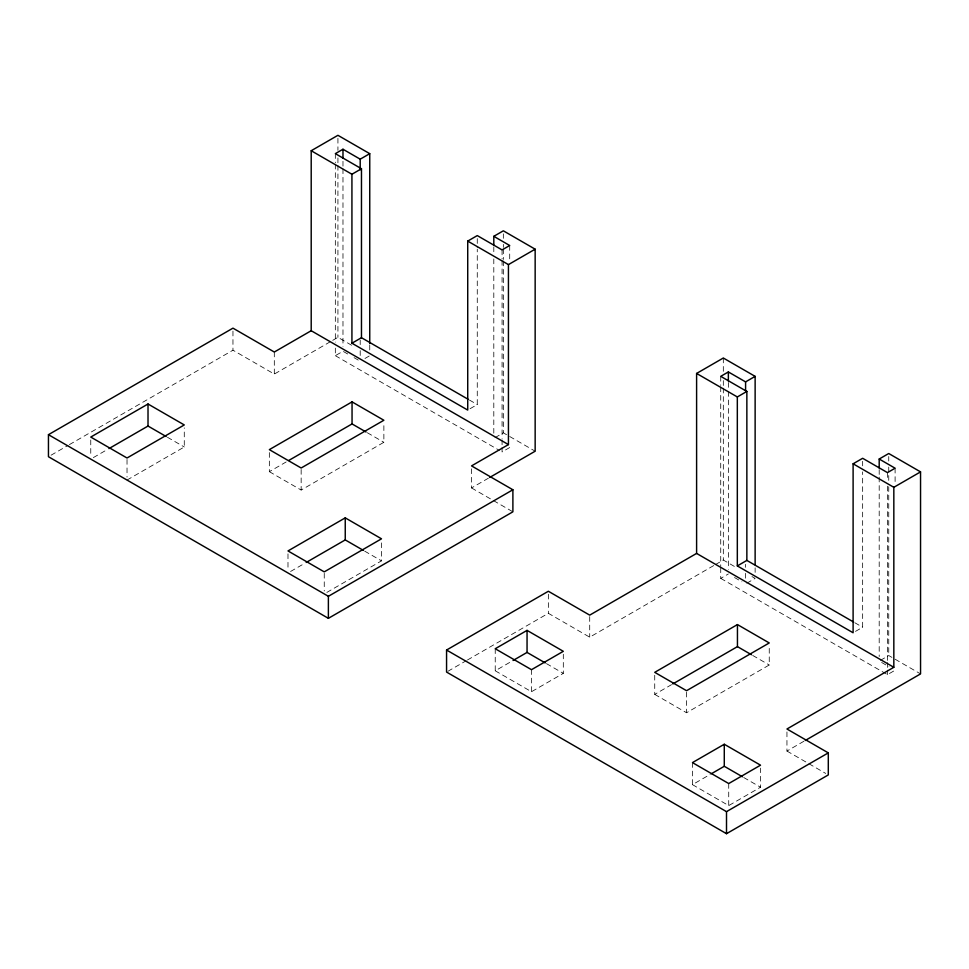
<?xml version="1.0" encoding="UTF-8"?>
<svg xmlns="http://www.w3.org/2000/svg" width="969" height="969" viewBox="0 0 969 969"><rect width="100%" height="100%" fill="white"/><g stroke="black" fill="none" stroke-linecap="round" stroke-linejoin="round"><path stroke-width="0.73" stroke-dasharray="4.84 3.63" d="M51.066 455.2L68.072 445.389M69.393 444.626L232.96 350.197L274.312 374.07L331.434 341.088M93.363 457.598L107.68 449.337M332.742 340.337L337.927 337.333L354.472 346.89M335.335 348.137L335.335 355.671L342.978 351.262L347.895 354.109M127.024 480.043L184.28 446.988L184.28 427.886M364.974 358.457L369.746 355.708M269.346 452.571L269.346 471.673L286.146 461.971M269.346 471.673L301.153 490.048L383.869 442.288L383.869 423.187M470.11 408.688L477.269 404.558L477.269 249.166M495.002 437.661L503.347 432.84L508.434 435.784M290.591 571.468L304.908 563.207M509.706 447.533L502.075 451.942L502.075 447.424M471.54 468.839L471.54 487.94L488.412 478.189M326.856 592.41L381.507 560.857L381.507 541.756M447.872 671.311L466.137 660.773M467.446 660.01L548.357 613.304L589.709 637.178L714.153 565.327M495.232 648.745L495.232 670.79L511.777 661.233M715.461 564.576L723.322 560.034L736.04 567.386M720.73 567.822L720.73 578.372L728.361 573.963M495.232 670.79L531.496 691.721L563.316 673.358L563.316 654.257M746.784 583.229L755.13 578.408L750.042 575.465M654.729 675.272L654.729 694.373L671.529 684.671M654.729 694.373L686.549 712.748L769.253 664.988L769.253 645.887M855.494 631.388L862.652 627.258L862.652 471.867M880.385 660.361L888.743 655.541L893.83 658.484M692.46 762.615L692.46 784.648L710.277 774.364M720.73 578.372L887.471 674.642L895.102 670.233M786.949 731.946L786.949 751.048L803.967 741.212M692.46 784.648L728.724 805.59L760.544 787.228L760.544 768.126M469.456 400.052L477.269 404.558M854.852 622.752L862.652 627.258M509.706 436.51L535.154 451.203M895.102 659.211L920.55 673.903M354.048 357.658L358.966 360.504M734.514 577.524L741.903 581.788M881.645 662.469L888.985 666.696M335.335 355.671L499.471 450.44M471.54 487.94L512.892 511.814M367.324 432.743L383.869 442.288M752.707 655.444L769.253 664.988M786.949 751.048L807.625 762.978M808.909 763.729L825.709 773.432M167.443 437.261L184.28 446.988M364.671 551.131L381.507 560.857M546.48 663.632L563.316 673.358M743.707 777.501L760.544 787.228M895.102 468.209L895.102 484.791M888.743 456.532L888.743 461.05M888.743 467.082L888.743 480.648M888.743 486.68L888.743 655.541M887.471 472.618L887.471 480.152M887.471 486.184L887.471 661.076M887.471 662.578L887.471 668.61M887.471 670.124L887.471 674.642M879.198 469.577L879.198 475.609M879.198 477.111L879.198 656.534M862.652 461.305L862.652 465.835M755.13 567.846L755.13 572.376M745.585 564.309L745.585 567.325M745.585 573.357L745.585 579.389M728.724 783.546L728.724 805.59M728.361 382.489L728.361 390.035M728.361 391.537L728.361 569.445M723.322 358.009L723.322 371.575M723.322 380.623L723.322 386.655M723.322 388.157L723.322 560.034M720.73 376.347L720.73 385.396M720.73 386.897L720.73 566.32M686.549 692.169L686.549 712.748M589.709 616.599L589.709 637.178M548.357 594.203L548.357 613.304M531.496 669.688L531.496 691.721M509.706 245.508L509.706 262.09M503.347 233.832L503.347 238.35M503.347 244.382L503.347 247.398M503.347 248.9L503.347 259.462M503.347 260.964L503.347 432.84M502.075 249.917L502.075 258.953M502.075 260.467L502.075 438.376M502.075 439.878L502.075 445.91M493.802 246.877L493.802 252.909M493.802 258.941L493.802 433.821M477.269 238.604L477.269 247.652M369.746 345.146L369.746 351.178M360.202 340.107L360.202 344.625M360.202 350.657L360.202 356.689M342.978 161.302L342.978 167.334M342.978 168.836L342.978 346.745M337.927 138.325L337.927 150.389M337.927 157.923L337.927 163.955M337.927 165.457L337.927 337.333M335.335 153.647L335.335 162.695M335.335 164.197L335.335 342.105M324.252 573.345L324.252 590.969M301.153 469.468L301.153 490.048M287.987 553.868L287.987 570.038M274.312 352.026L274.312 374.07M232.96 331.095L232.96 350.197M127.024 459.476L127.024 477.099M90.759 439.999L90.759 456.169"/><path stroke-width="1.45" d="M311.206 150.74L351.929 174.25L351.929 343.22L467.724 410.069L467.724 241.099L508.434 264.61L508.434 444.589L311.206 330.72L311.206 150.74L337.927 135.309L369.746 153.671L369.746 343.644M369.746 153.671L360.202 159.182L342.978 149.238L335.335 153.647L361.473 168.739L361.473 337.709L468.16 399.301M351.929 174.25L361.473 168.739M508.434 444.589L471.54 465.895L512.892 489.769L512.892 511.814L328.382 618.331L48.45 456.714L48.45 434.681L232.96 328.152L274.312 352.026L311.206 330.72M148.015 404L90.759 437.067L127.024 457.998L184.28 424.943L148.015 404L148.015 426.045L108.976 448.586M467.724 241.099L477.269 235.588L502.075 249.917L509.706 245.508L493.802 236.327L493.802 245.363M493.802 236.327L503.347 230.816L535.154 249.178L535.154 451.203L489.72 477.438M351.929 343.22L361.473 337.709M508.434 264.61L535.154 249.178M352.05 401.881L269.346 449.64L301.153 468.003L383.869 420.255L352.05 401.881L352.05 423.925L288.726 460.481M345.243 517.87L287.987 550.937L324.252 571.867L381.507 538.812L345.243 517.87L345.243 539.915L306.204 562.456M696.602 373.44L737.324 396.951L737.324 565.92L853.108 632.769L853.108 463.8L893.83 487.31L893.83 667.29L696.602 553.42L696.602 373.44L723.322 358.009L755.13 376.372L755.13 564.83M48.45 434.681L328.382 596.298L512.892 489.769M755.13 376.372L745.585 381.883L728.361 371.939L720.73 376.347L746.857 391.44L746.857 560.409L853.544 622.001M737.324 396.951L746.857 391.44M893.83 667.29L786.949 729.003L828.301 752.877L828.301 774.921L726.508 833.691L446.564 672.074L446.564 650.029L548.357 591.26L589.709 615.133L696.602 553.42M527.051 630.383L495.232 648.745L531.496 669.688L563.316 651.313L527.051 630.383L527.051 652.416L545.184 662.893M853.108 463.8L862.652 458.289L887.471 472.618L895.102 468.209L879.198 459.027L879.198 468.063M513.049 660.495L527.051 652.416M879.198 459.027L888.743 453.516L920.55 471.879L920.55 673.903L805.287 740.461M737.324 565.92L746.857 560.409M893.83 487.31L920.55 471.879M737.445 624.581L654.729 672.341L686.549 690.703L769.253 642.956L737.445 624.581L737.445 646.626L672.825 683.932M724.279 744.253L692.46 762.615L728.724 783.546L760.544 765.183L724.279 744.253L724.279 766.285L742.411 776.75M711.549 773.637L724.279 766.285M446.564 650.029L726.508 811.647L828.301 752.877M352.05 423.925L366.052 432.004M737.445 646.626L751.435 654.705M148.015 426.045L166.147 436.51M345.243 539.915L363.375 550.38M745.585 381.883L745.585 390.931M728.361 371.939L728.361 380.987M726.508 811.647L726.508 833.691M360.202 159.182L360.202 169.745M342.978 149.238L342.978 158.286M328.382 596.298L328.382 618.331"/></g></svg>
